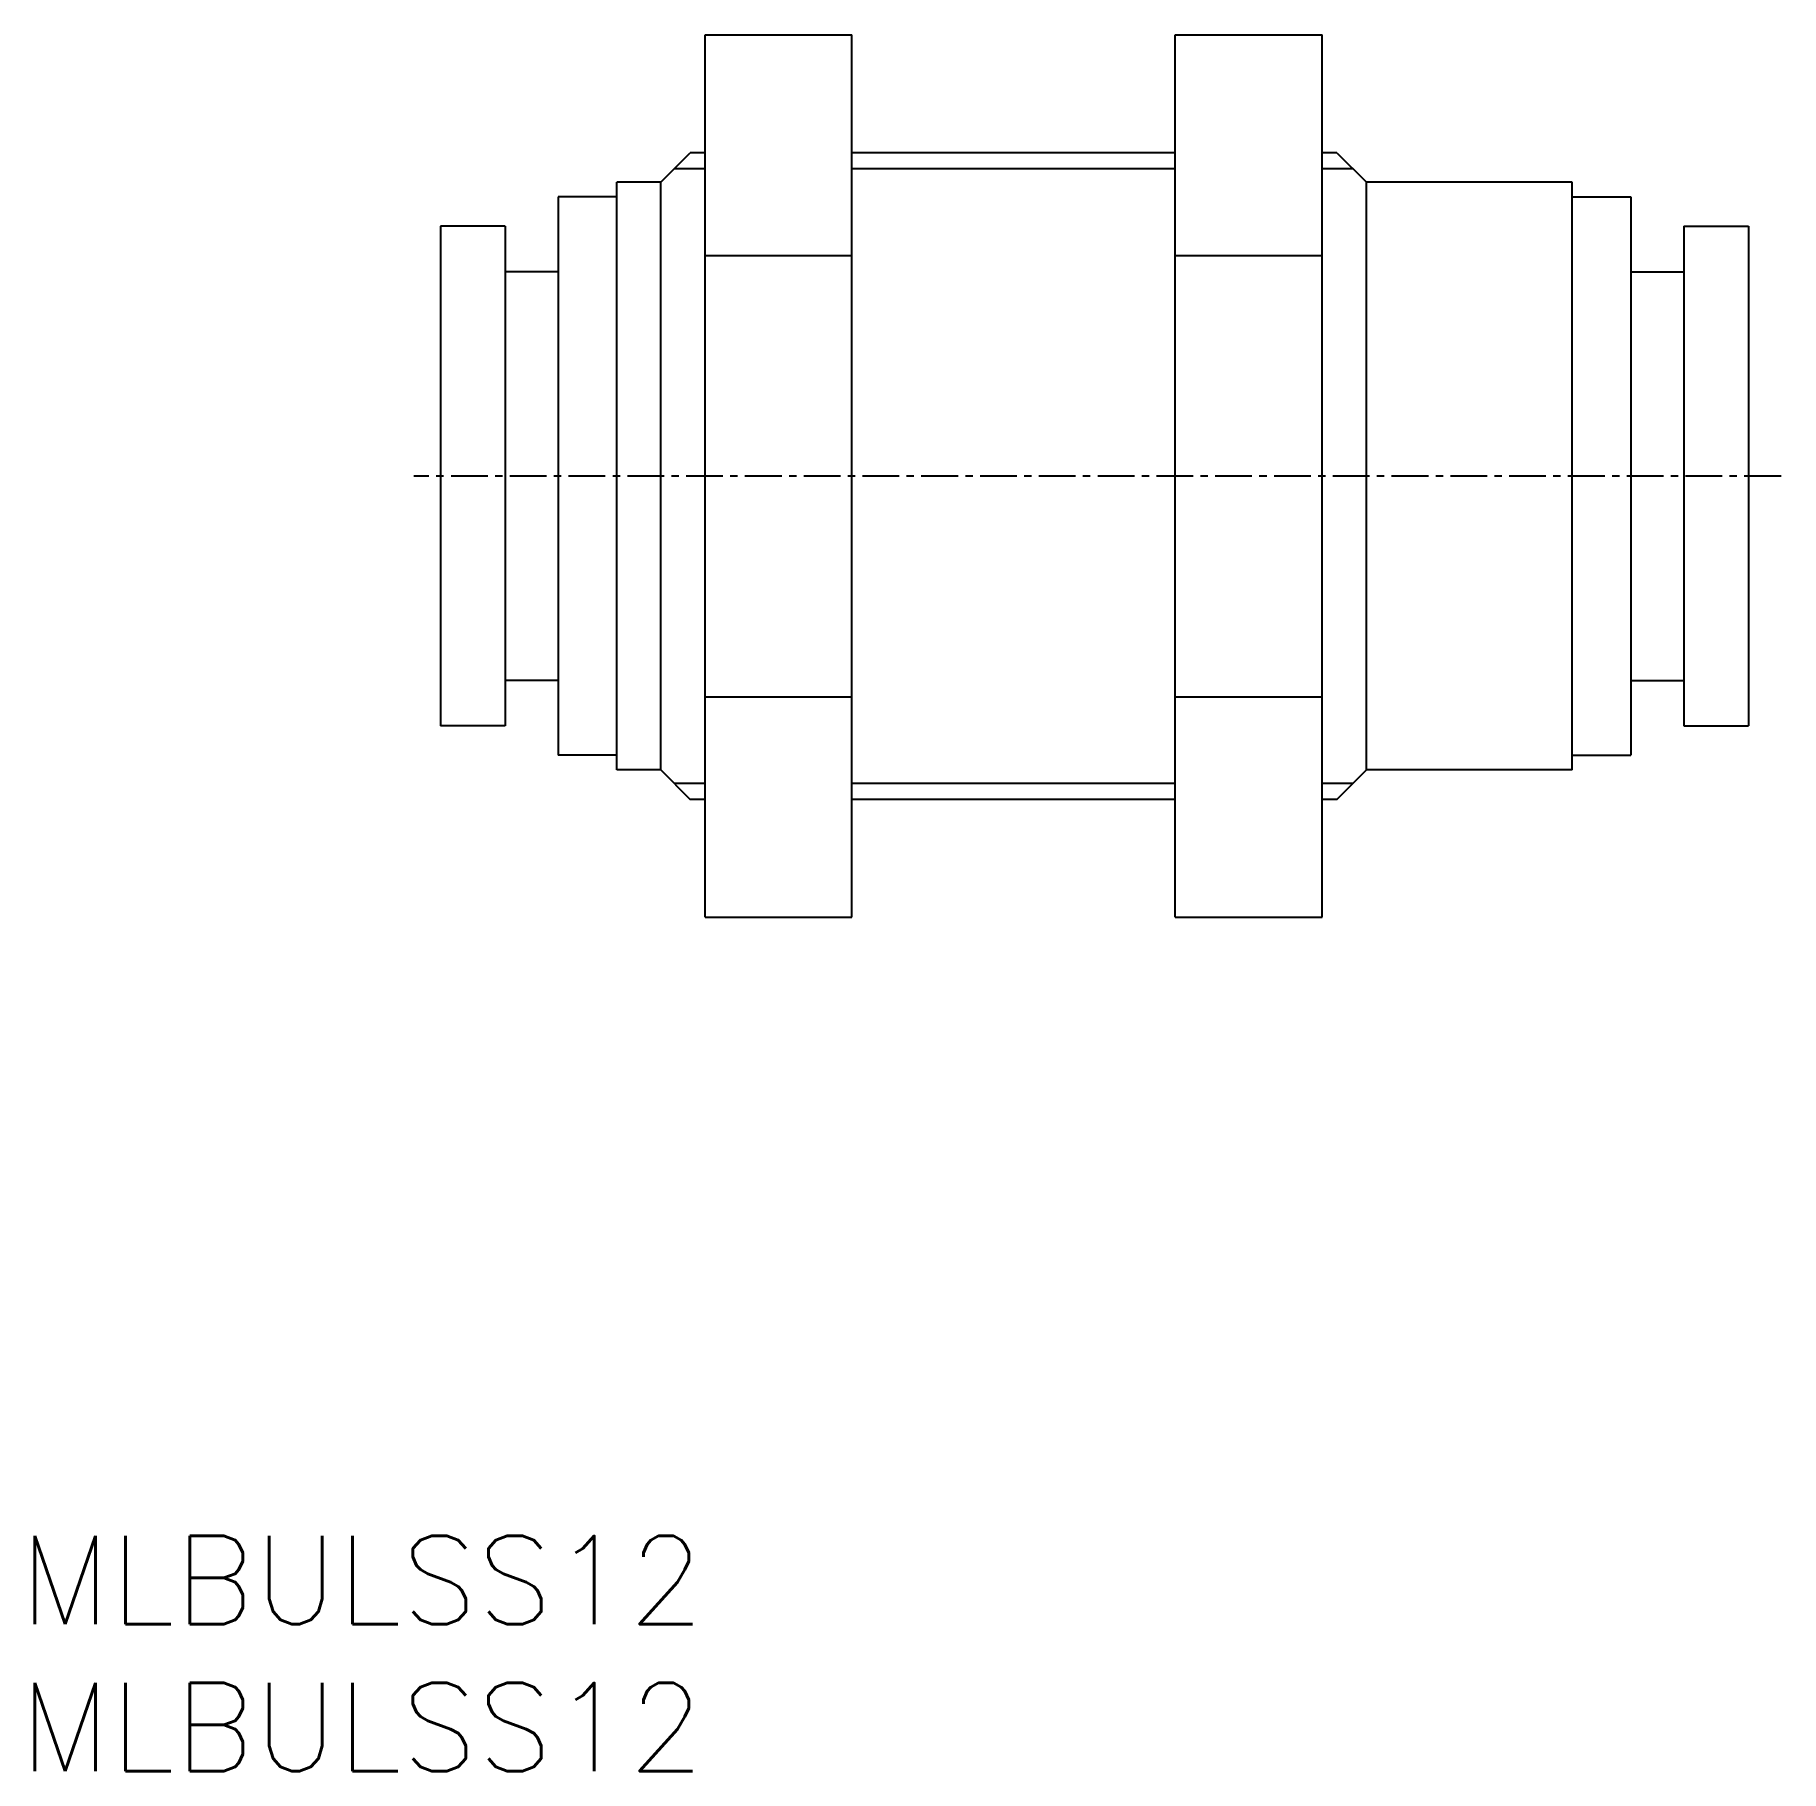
# Model space of a CAD drawing. Extents: x 0.5 to 59.9, y 0 to 59.1.
import ezdxf

# ---------------------------------------------------------------- set-up
doc = ezdxf.new("R2010")
doc.units = 0
doc.linetypes.add('CENTER', pattern=[2, 1.25, -0.25, 0.25, -0.25])
doc.layers.get('0').update_dxf_attribs({"linetype": 'CONTINUOUS'})
doc.layers.add('CENTER', color=1, linetype='CENTER')
doc.styles.get("Standard").update_dxf_attribs({"font": 'txt.shx'})

# ---------------------------------------------------------------- blocks, each defined once
blk = doc.blocks.new('*U2')
at = {"color": 7, "linetype": 'CONTINUOUS'}
blk.add_text('MLBULSS12', height=3, dxfattribs=at).set_placement((0, 0))
blk = doc.blocks.new('*U3')
at = {"color": 7, "linetype": 'CONTINUOUS'}
blk.add_text('MLBULSS12', height=3, dxfattribs=at).set_placement((0, 5))

msp = doc.modelspace()

# ---------------------------------------------------------------- linework, layer by layer
at = {"color": 7, "linetype": 'CONTINUOUS'}
for p, q in [((23.312, 59.074), (28.312, 59.074)), ((23.312, 29.052), (23.312, 59.074)), ((28.312, 29.052), (28.312, 59.074)), ((39.312, 59.074), (44.312, 59.074)), ((39.312, 29.052), (39.312, 59.074)), ((44.312, 29.052), (44.312, 59.074)), ((21.812, 54.063), (22.812, 55.063)), ((23.312, 55.063), (22.812, 55.063)), ((39.312, 55.063), (28.312, 55.063)), ((44.812, 55.063), (44.312, 55.063)), ((44.812, 55.063), (45.812, 54.063)), ((21.812, 54.063), (20.312, 54.063)), ((20.312, 34.063), (20.312, 54.063)), ((21.812, 34.063), (21.812, 54.063)), ((23.312, 54.521), (22.271, 54.521)), ((39.312, 54.521), (28.312, 54.521)), ((45.354, 54.521), (44.312, 54.521)), ((45.812, 34.063), (45.812, 54.063)), ((52.812, 54.063), (45.812, 54.063)), ((52.812, 34.063), (52.812, 54.063)), ((20.312, 53.563), (18.312, 53.563)), ((18.312, 53.563), (18.312, 34.563)), ((52.812, 53.563), (54.812, 53.563)), ((54.812, 53.563), (54.812, 34.563)), ((16.512, 52.563), (14.312, 52.563)), ((14.312, 52.563), (14.312, 35.563)), ((16.512, 52.563), (16.512, 35.563)), ((56.612, 52.563), (58.812, 52.563)), ((56.612, 52.563), (56.612, 35.563)), ((58.812, 52.563), (58.812, 35.563)), ((23.312, 51.568), (28.312, 51.568)), ((39.312, 51.568), (44.312, 51.568)), ((18.312, 51.013), (16.512, 51.013)), ((54.812, 51.013), (56.612, 51.013)), ((18.312, 37.113), (16.512, 37.113)), ((54.812, 37.113), (56.612, 37.113)), ((23.312, 36.557), (28.312, 36.557)), ((39.312, 36.557), (44.312, 36.557)), ((16.512, 35.563), (14.312, 35.563)), ((56.612, 35.563), (58.812, 35.563)), ((20.312, 34.563), (18.312, 34.563)), ((52.812, 34.563), (54.812, 34.563)), ((21.812, 34.063), (20.312, 34.063)), ((21.812, 34.063), (22.812, 33.063)), ((44.812, 33.063), (45.812, 34.063)), ((52.812, 34.063), (45.812, 34.063)), ((23.312, 33.604), (22.271, 33.604)), ((39.312, 33.604), (28.312, 33.604)), ((45.354, 33.604), (44.312, 33.604)), ((23.312, 33.063), (22.812, 33.063)), ((39.312, 33.063), (28.312, 33.063)), ((44.812, 33.063), (44.312, 33.063)), ((23.312, 29.052), (28.312, 29.052)), ((39.312, 29.052), (44.312, 29.052))]:
    msp.add_line(p, q, dxfattribs=at)
at = {"layer": 'CENTER', "color": 1, "linetype": 'CENTER'}
msp.add_line((59.92, 44.063), (13.41, 44.063), dxfattribs=at)

# ---------------------------------------------------------------- block references
at = {"color": 7, "linetype": 'CONTINUOUS'}
for name in ['*U3', '*U2']:
    msp.add_blockref(name, (0, 0), dxfattribs=at)

doc.saveas('drawing.dxf')
